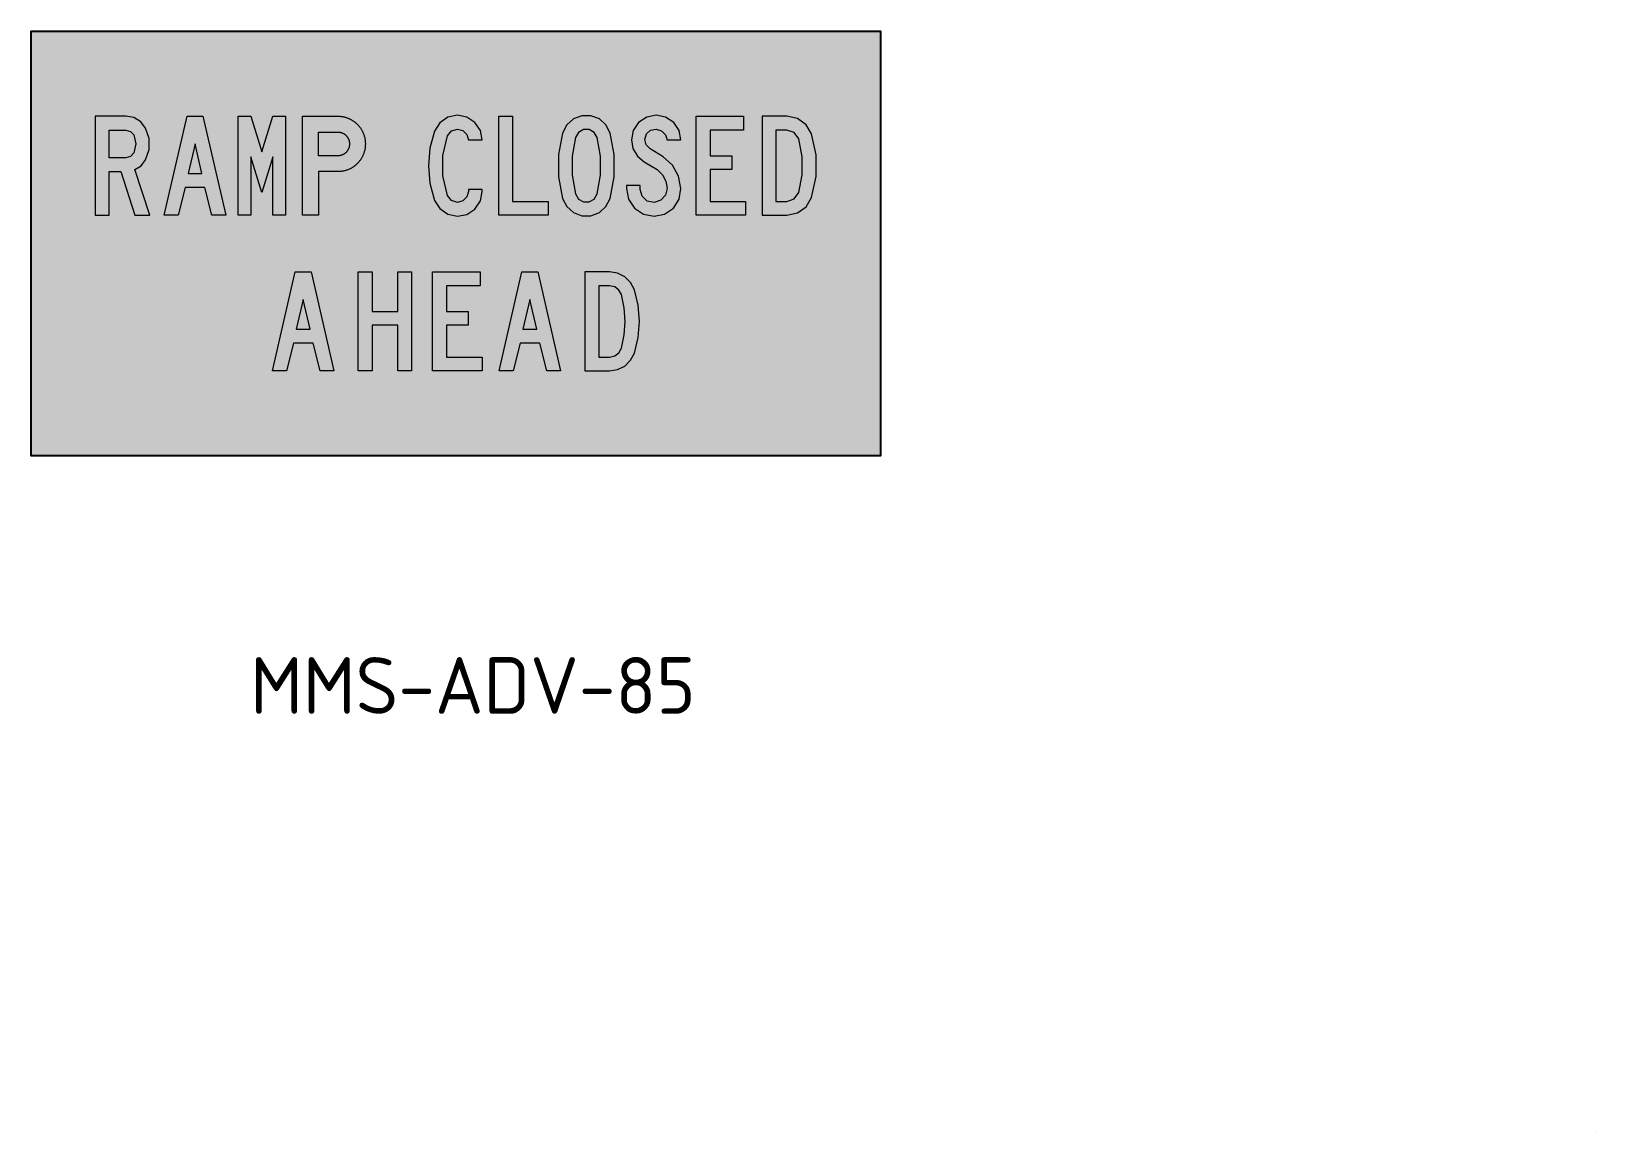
# Model space of a CAD drawing. Extents: x 138 to 359, y 73 to 229.
import ezdxf

# ---------------------------------------------------------------- set-up
doc = ezdxf.new("R2010")
doc.units = 0
for name, color, linetype in [('L25', 1, 'CONTINUOUS'), ('TBLK18', 4, 'CONTINUOUS'), ('yellow', 50, 'CONTINUOUS')]:
    doc.layers.add(name, color=color, linetype=linetype)
doc.styles.add('ISO', font='iso3098b.shx')

msp = doc.modelspace()

# ---------------------------------------------------------------- hatches: boundary and pattern name
at = {"layer": 'L25'}
h = msp.add_hatch(color=256, dxfattribs=at)
h.dxf.hatch_style = 1
h.paths.add_polyline_path([(241.61, 202.65), (245.1, 202.65), (246.6, 202.97), (247.83, 203.86), (248.6, 205.17), (249.26, 208.13), (249.26, 211.17), (248.6, 214.13), (247.83, 215.44), (246.6, 216.34), (245.1, 216.65), (241.61, 216.65)])
h.paths.add_polyline_path([(243.57, 204.61), (245.1, 204.61), (246.15, 204.96), (246.78, 205.87), (247.26, 208.37), (247.26, 210.92), (246.78, 213.43), (246.15, 214.34), (245.1, 214.69), (243.57, 214.69)], flags=16)
h.paths.add_polyline_path([(232.29, 202.65), (232.29, 216.65), (239, 216.65), (239, 214.69), (234.25, 214.69), (234.25, 211.05), (237.32, 211.05), (237.32, 209.09), (234.25, 209.09), (234.25, 204.61), (239.28, 204.61), (239.28, 202.65)])
h.paths.add_polyline_path([(220.13, 205.03), (220.71, 208.09), (220.71, 211.21), (220.13, 214.27), (219.55, 215.41), (218.61, 216.27), (217.41, 216.72), (216.14, 216.72), (214.94, 216.27), (214, 215.41), (213.42, 214.27), (212.84, 211.21), (212.84, 208.09), (213.42, 205.03), (214, 203.89), (214.94, 203.04), (216.14, 202.58), (217.41, 202.58), (218.61, 203.04), (219.55, 203.89)])
h.paths.add_polyline_path([(218.31, 205.66), (218.76, 208.31), (218.76, 210.99), (218.31, 213.64), (217.9, 214.36), (217.19, 214.77), (216.36, 214.77), (215.65, 214.36), (215.24, 213.64), (214.79, 210.99), (214.79, 208.31), (215.24, 205.66), (215.65, 204.94), (216.36, 204.52), (217.19, 204.52), (217.9, 204.94)], flags=16)
h.paths.add_polyline_path([(204.39, 202.65), (204.39, 216.65), (206.34, 216.65), (206.34, 204.61), (211.38, 204.61), (211.38, 202.65)])
h.paths.add_polyline_path([(202.05, 206.01), (202.05, 206.29), (200.1, 206.29), (200.1, 206.01), (199.89, 205.24), (199.33, 204.68), (198.56, 204.47), (197.71, 204.74), (197.16, 205.45), (196.51, 208.23), (196.51, 211.08), (197.16, 213.85), (197.71, 214.56), (198.56, 214.83), (199.33, 214.62), (199.89, 214.06), (200.1, 213.29), (202.05, 213.29), (201.8, 214.63), (201.04, 215.77), (199.9, 216.53), (198.56, 216.79), (197.2, 216.51), (196.07, 215.72), (195.34, 214.55), (194.68, 212.14), (194.45, 209.65), (194.68, 207.16), (195.34, 204.75), (196.07, 203.58), (197.2, 202.79), (198.56, 202.51), (199.9, 202.77), (201.04, 203.53), (201.8, 204.67)])
h.paths.add_polyline_path([(226.64, 214.83), (227.39, 214.59), (227.94, 214.03), (228.18, 213.29), (230.14, 213.29), (229.88, 214.63), (229.12, 215.77), (227.98, 216.53), (226.64, 216.79), (225.3, 216.53), (224.16, 215.77), (223.4, 214.63), (223.15, 213.29), (223.36, 212.06), (223.99, 210.99), (224.96, 210.21), (226.78, 209.09), (227.54, 208.37), (228.02, 207.46), (228.18, 206.43), (227.94, 205.49), (227.28, 204.78), (226.36, 204.47), (225.39, 204.66), (224.67, 205.34), (224.4, 206.29), (224.4, 206.85), (222.44, 206.85), (222.44, 206.43), (222.74, 204.93), (223.59, 203.65), (224.86, 202.8), (226.36, 202.51), (227.84, 202.81), (229.08, 203.66), (229.89, 204.94), (230.14, 206.43), (229.8, 208.17), (228.93, 209.71), (227.62, 210.91), (225.8, 212.03), (225.24, 212.59), (225.04, 213.37), (225.28, 214.13), (225.86, 214.67)])
h.paths.add_polyline_path([(157.14, 202.65), (160.36, 216.65), (162.59, 216.65), (165.82, 202.65), (163.85, 202.65), (162.88, 206.57), (160.08, 206.57), (159.1, 202.65)])
h.paths.add_polyline_path([(154.5, 210.49), (155, 211.95), (155, 213.5), (154.5, 214.97), (153.8, 215.86), (152.82, 216.44), (151.71, 216.65), (147.37, 216.65), (147.37, 202.65), (149.33, 202.65), (149.33, 208.81), (151.01, 208.81), (152.97, 202.65), (155.07, 202.65), (152.97, 209.09), (153.86, 209.65)])
h.paths.add_polyline_path([(151.71, 210.77), (149.33, 210.77), (149.33, 214.68), (151.71, 214.68), (152.37, 214.5), (152.82, 213.99), (153.11, 212.73), (152.82, 211.47), (152.37, 210.96)], flags=16)
h.paths.add_polyline_path([(161.48, 212.73), (160.5, 208.53), (162.46, 208.53)], flags=16)
h.paths.add_polyline_path([(167.56, 216.65), (169.38, 216.65), (170.92, 211.61), (172.46, 216.65), (174.28, 216.65), (174.28, 202.65), (172.46, 202.65), (172.46, 210.91), (170.92, 205.87), (169.38, 210.91), (169.38, 202.65), (167.56, 202.65)])
h.paths.add_polyline_path([(181.63, 214.41), (181.69, 214.41), (181.75, 214.4), (181.81, 214.4), (181.87, 214.39), (181.93, 214.38), (181.98, 214.37), (182.05, 214.36), (182.1, 214.34), (182.16, 214.32), (182.22, 214.3), (182.27, 214.28), (182.33, 214.26), (182.38, 214.23), (182.43, 214.2), (182.49, 214.18), (182.54, 214.14), (182.59, 214.11), (182.64, 214.07), (182.68, 214.04), (182.73, 214), (182.78, 213.96), (182.82, 213.92), (182.86, 213.87), (182.9, 213.83), (182.94, 213.78), (182.97, 213.74), (183.01, 213.69), (183.04, 213.63), (183.08, 213.59), (183.11, 213.53), (183.13, 213.48), (183.16, 213.42), (183.19, 213.37), (183.2, 213.32), (183.23, 213.26), (183.24, 213.2), (183.26, 213.15), (183.27, 213.08), (183.28, 213.03), (183.29, 212.97), (183.3, 212.91), (183.3, 212.85), (183.3, 212.79), (183.31, 212.73), (183.3, 212.67), (183.3, 212.6), (183.3, 212.55), (183.29, 212.49), (183.28, 212.43), (183.27, 212.37), (183.26, 212.31), (183.24, 212.25), (183.23, 212.19), (183.2, 212.14), (183.19, 212.08), (183.16, 212.03), (183.13, 211.97), (183.11, 211.92), (183.08, 211.87), (183.04, 211.82), (183.01, 211.77), (182.97, 211.72), (182.94, 211.67), (182.9, 211.63), (182.86, 211.58), (182.82, 211.53), (182.78, 211.49), (182.73, 211.45), (182.68, 211.41), (182.64, 211.38), (182.59, 211.35), (182.54, 211.31), (182.49, 211.28), (182.43, 211.25), (182.38, 211.22), (182.33, 211.2), (182.27, 211.18), (182.22, 211.15), (182.16, 211.13), (182.1, 211.11), (182.05, 211.1), (181.98, 211.08), (181.93, 211.07), (181.87, 211.06), (181.81, 211.06), (181.75, 211.05), (181.69, 211.05), (181.63, 211.04), (178.91, 211.04), (178.91, 214.41)], flags=16)
h.paths.add_polyline_path([(181.63, 216.65), (181.72, 216.65), (181.81, 216.65), (181.9, 216.64), (182, 216.63), (182.09, 216.62), (182.18, 216.61), (182.27, 216.59), (182.36, 216.58), (182.45, 216.57), (182.54, 216.54), (182.63, 216.52), (182.72, 216.5), (182.81, 216.47), (182.9, 216.44), (182.98, 216.41), (183.07, 216.38), (183.15, 216.34), (183.24, 216.31), (183.32, 216.27), (183.4, 216.23), (183.49, 216.18), (183.57, 216.15), (183.65, 216.1), (183.73, 216.05), (183.8, 216), (183.88, 215.95), (183.95, 215.89), (184.03, 215.84), (184.1, 215.78), (184.17, 215.72), (184.24, 215.66), (184.31, 215.6), (184.38, 215.54), (184.44, 215.47), (184.5, 215.41), (184.56, 215.34), (184.63, 215.27), (184.68, 215.19), (184.74, 215.13), (184.8, 215.05), (184.85, 214.98), (184.9, 214.9), (184.95, 214.82), (185, 214.74), (185.04, 214.66), (185.09, 214.59), (185.13, 214.5), (185.17, 214.42), (185.21, 214.33), (185.25, 214.25), (185.28, 214.16), (185.31, 214.08), (185.34, 213.99), (185.37, 213.91), (185.4, 213.82), (185.42, 213.73), (185.45, 213.64), (185.46, 213.55), (185.48, 213.46), (185.5, 213.37), (185.51, 213.28), (185.52, 213.18), (185.53, 213.09), (185.54, 213), (185.54, 212.91), (185.55, 212.82), (185.55, 212.73), (185.55, 212.63), (185.54, 212.54), (185.54, 212.45), (185.53, 212.36), (185.52, 212.27), (185.51, 212.18), (185.5, 212.09), (185.48, 212), (185.46, 211.9), (185.45, 211.81), (185.42, 211.73), (185.4, 211.64), (185.37, 211.55), (185.34, 211.46), (185.31, 211.37), (185.28, 211.29), (185.25, 211.2), (185.21, 211.12), (185.17, 211.03), (185.13, 210.95), (185.09, 210.87), (185.04, 210.79), (185, 210.71), (184.95, 210.63), (184.9, 210.55), (184.85, 210.48), (184.8, 210.4), (184.74, 210.33), (184.68, 210.26), (184.63, 210.18), (184.56, 210.12), (184.5, 210.05), (184.44, 209.98), (184.38, 209.92), (184.31, 209.85), (184.24, 209.79), (184.17, 209.73), (184.1, 209.67), (184.03, 209.62), (183.95, 209.56), (183.88, 209.51), (183.8, 209.46), (183.73, 209.4), (183.65, 209.36), (183.57, 209.31), (183.49, 209.27), (183.4, 209.22), (183.32, 209.18), (183.24, 209.14), (183.15, 209.11), (183.07, 209.07), (182.98, 209.04), (182.9, 209.01), (182.81, 208.98), (182.72, 208.96), (182.63, 208.93), (182.54, 208.91), (182.45, 208.89), (182.36, 208.88), (182.27, 208.86), (182.18, 208.84), (182.09, 208.83), (182, 208.82), (181.9, 208.81), (181.81, 208.81), (181.72, 208.81), (181.63, 208.81), (178.91, 208.81), (178.91, 202.65), (176.67, 202.65), (176.67, 216.65)])
h = msp.add_hatch(color=256, dxfattribs=at)
h.paths.add_polyline_path([(216.57, 180.65), (220.06, 180.65), (221.19, 180.83), (222.22, 181.34), (223.03, 182.15), (223.56, 183.17), (224.11, 185.38), (224.3, 187.65), (224.11, 189.92), (223.56, 192.13), (223.03, 193.15), (222.22, 193.95), (221.19, 194.47), (220.06, 194.65), (216.57, 194.65)])
h.paths.add_polyline_path([(218.53, 182.61), (220.06, 182.61), (220.79, 182.77), (221.38, 183.22), (221.74, 183.87), (222.14, 185.74), (222.28, 187.65), (222.14, 189.56), (221.74, 191.43), (221.38, 192.08), (220.79, 192.53), (220.06, 192.69), (218.53, 192.69)], flags=16)
h.paths.add_polyline_path([(204.47, 180.65), (207.68, 194.65), (209.92, 194.65), (213.14, 180.65), (211.18, 180.65), (210.2, 184.57), (207.4, 184.57), (206.42, 180.65)])
h.paths.add_polyline_path([(195.05, 180.65), (195.05, 194.65), (201.77, 194.65), (201.77, 192.69), (197.01, 192.69), (197.01, 189.05), (200.09, 189.05), (200.09, 187.09), (197.01, 187.09), (197.01, 182.61), (202.05, 182.61), (202.05, 180.65)])
h.paths.add_polyline_path([(184.53, 180.65), (184.53, 194.65), (186.49, 194.65), (186.49, 189.05), (190.13, 189.05), (190.13, 194.65), (192.09, 194.65), (192.09, 180.65), (190.13, 180.65), (190.13, 187.09), (186.49, 187.09), (186.49, 180.65)])
h.paths.add_polyline_path([(172.43, 180.65), (175.65, 194.65), (177.88, 194.65), (181.1, 180.65), (179.14, 180.65), (178.17, 184.57), (175.37, 184.57), (174.39, 180.65)])
h.paths.add_polyline_path([(207.82, 186.53), (209.78, 186.53), (208.8, 190.73)], flags=16)
h.paths.add_polyline_path([(175.79, 186.53), (177.75, 186.53), (176.77, 190.73)], flags=16)
at = {"layer": 'TBLK18', "linetype": 'Continuous', "lineweight": 0}
h = msp.add_hatch(color=256, dxfattribs=at)
edge = h.paths.add_edge_path()
edge.add_spline(control_points=[(359.34, 73.22), (359.34, 73.22), (359.34, 73.22), (359.34, 73.21), (359.34, 73.21), (359.34, 73.2), (359.34, 73.2), (359.34, 73.19), (359.34, 73.19), (359.34, 73.18), (359.34, 73.18), (359.34, 73.17), (359.34, 73.16), (359.34, 73.16), (359.34, 73.15), (359.34, 73.15), (359.34, 73.14), (359.34, 73.14), (359.35, 73.14), (359.35, 73.14), (359.35, 73.14), (359.36, 73.13), (359.36, 73.13), (359.36, 73.13), (359.37, 73.13), (359.37, 73.13), (359.38, 73.13), (359.38, 73.13), (359.38, 73.13), (359.39, 73.13), (359.39, 73.13), (359.39, 73.13), (359.4, 73.13), (359.41, 73.13), (359.4, 73.13), (359.39, 73.14), (359.39, 73.14), (359.38, 73.15), (359.38, 73.16), (359.38, 73.16), (359.37, 73.17), (359.37, 73.17), (359.36, 73.18), (359.36, 73.19), (359.36, 73.19), (359.35, 73.2), (359.35, 73.21), (359.35, 73.21), (359.35, 73.22), (359.35, 73.22), (359.34, 73.22)], knot_values=[0, 0, 0, 0, 0.054791, 0.109654, 0.164445, 0.219309, 0.2741, 0.328964, 0.383755, 0.438619, 0.49341, 0.548273, 0.603065, 0.657928, 0.71272, 0.767583, 0.822422, 0.877285, 0.915081, 0.952877, 0.990673, 1.02841, 1.066205, 1.103978, 1.141774, 1.179511, 1.217306, 1.255102, 1.292898, 1.330635, 1.368431, 1.406164, 1.44396, 1.481697, 1.557116, 1.631571, 1.705158, 1.777977, 1.850139, 1.921715, 1.992768, 2.063376, 2.133612, 2.203535, 2.273205, 2.342659, 2.411987, 2.481144, 2.550218, 2.619224, 2.619224, 2.619224, 2.619224], degree=3, periodic=0)
h = msp.add_hatch(color=256, dxfattribs=at)
edge = h.paths.add_edge_path()
edge.add_spline(control_points=[(359.34, 73.22), (359.34, 73.22), (359.34, 73.22), (359.34, 73.21), (359.34, 73.21), (359.34, 73.2), (359.34, 73.2), (359.34, 73.19), (359.34, 73.19), (359.34, 73.18), (359.34, 73.18), (359.34, 73.17), (359.34, 73.16), (359.34, 73.16), (359.34, 73.15), (359.34, 73.15), (359.34, 73.14), (359.34, 73.14), (359.35, 73.14), (359.35, 73.14), (359.35, 73.14), (359.36, 73.13), (359.36, 73.13), (359.36, 73.13), (359.37, 73.13), (359.37, 73.13), (359.38, 73.13), (359.38, 73.13), (359.38, 73.13), (359.39, 73.13), (359.39, 73.13), (359.39, 73.13), (359.4, 73.13), (359.41, 73.13), (359.4, 73.13), (359.39, 73.14), (359.39, 73.14), (359.38, 73.15), (359.38, 73.16), (359.38, 73.16), (359.37, 73.17), (359.37, 73.17), (359.36, 73.18), (359.36, 73.19), (359.36, 73.19), (359.35, 73.2), (359.35, 73.21), (359.35, 73.21), (359.35, 73.22), (359.35, 73.22), (359.34, 73.22)], knot_values=[0, 0, 0, 0, 0.054791, 0.109654, 0.164445, 0.219309, 0.2741, 0.328964, 0.383755, 0.438619, 0.49341, 0.548273, 0.603065, 0.657928, 0.71272, 0.767583, 0.822422, 0.877285, 0.915081, 0.952877, 0.990673, 1.02841, 1.066205, 1.103978, 1.141774, 1.179511, 1.217306, 1.255102, 1.292898, 1.330635, 1.368431, 1.406164, 1.44396, 1.481697, 1.557116, 1.631571, 1.705158, 1.777977, 1.850139, 1.921715, 1.992768, 2.063376, 2.133612, 2.203535, 2.273205, 2.342659, 2.411987, 2.481144, 2.550218, 2.619224, 2.619224, 2.619224, 2.619224], degree=3, periodic=0)
h = msp.add_hatch(color=256, dxfattribs=at)
edge = h.paths.add_edge_path()
edge.add_spline(control_points=[(359.34, 73.22), (359.34, 73.22), (359.34, 73.22), (359.34, 73.21), (359.34, 73.21), (359.34, 73.2), (359.34, 73.2), (359.34, 73.19), (359.34, 73.19), (359.34, 73.18), (359.34, 73.18), (359.34, 73.17), (359.34, 73.16), (359.34, 73.16), (359.34, 73.15), (359.34, 73.15), (359.34, 73.14), (359.34, 73.14), (359.35, 73.14), (359.35, 73.14), (359.35, 73.14), (359.36, 73.13), (359.36, 73.13), (359.36, 73.13), (359.37, 73.13), (359.37, 73.13), (359.38, 73.13), (359.38, 73.13), (359.38, 73.13), (359.39, 73.13), (359.39, 73.13), (359.39, 73.13), (359.4, 73.13), (359.41, 73.13), (359.4, 73.13), (359.39, 73.14), (359.39, 73.14), (359.38, 73.15), (359.38, 73.16), (359.38, 73.16), (359.37, 73.17), (359.37, 73.17), (359.36, 73.18), (359.36, 73.19), (359.36, 73.19), (359.35, 73.2), (359.35, 73.21), (359.35, 73.21), (359.35, 73.22), (359.35, 73.22), (359.34, 73.22)], knot_values=[0, 0, 0, 0, 0.054791, 0.109654, 0.164445, 0.219309, 0.2741, 0.328964, 0.383755, 0.438619, 0.49341, 0.548273, 0.603065, 0.657928, 0.71272, 0.767583, 0.822422, 0.877285, 0.915081, 0.952877, 0.990673, 1.02841, 1.066205, 1.103978, 1.141774, 1.179511, 1.217306, 1.255102, 1.292898, 1.330635, 1.368431, 1.406164, 1.44396, 1.481697, 1.557116, 1.631571, 1.705158, 1.777977, 1.850139, 1.921715, 1.992768, 2.063376, 2.133612, 2.203535, 2.273205, 2.342659, 2.411987, 2.481144, 2.550218, 2.619224, 2.619224, 2.619224, 2.619224], degree=3, periodic=0)
h = msp.add_hatch(color=256, dxfattribs=at)
edge = h.paths.add_edge_path()
edge.add_spline(control_points=[(359.34, 73.22), (359.34, 73.22), (359.34, 73.22), (359.34, 73.21), (359.34, 73.21), (359.34, 73.2), (359.34, 73.2), (359.34, 73.19), (359.34, 73.19), (359.34, 73.18), (359.34, 73.18), (359.34, 73.17), (359.34, 73.16), (359.34, 73.16), (359.34, 73.15), (359.34, 73.15), (359.34, 73.14), (359.34, 73.14), (359.35, 73.14), (359.35, 73.14), (359.35, 73.14), (359.36, 73.13), (359.36, 73.13), (359.36, 73.13), (359.37, 73.13), (359.37, 73.13), (359.38, 73.13), (359.38, 73.13), (359.38, 73.13), (359.39, 73.13), (359.39, 73.13), (359.39, 73.13), (359.4, 73.13), (359.41, 73.13), (359.4, 73.13), (359.39, 73.14), (359.39, 73.14), (359.38, 73.15), (359.38, 73.16), (359.38, 73.16), (359.37, 73.17), (359.37, 73.17), (359.36, 73.18), (359.36, 73.19), (359.36, 73.19), (359.35, 73.2), (359.35, 73.21), (359.35, 73.21), (359.35, 73.22), (359.35, 73.22), (359.34, 73.22)], knot_values=[0, 0, 0, 0, 0.054791, 0.109654, 0.164445, 0.219309, 0.2741, 0.328964, 0.383755, 0.438619, 0.49341, 0.548273, 0.603065, 0.657928, 0.71272, 0.767583, 0.822422, 0.877285, 0.915081, 0.952877, 0.990673, 1.02841, 1.066205, 1.103978, 1.141774, 1.179511, 1.217306, 1.255102, 1.292898, 1.330635, 1.368431, 1.406164, 1.44396, 1.481697, 1.557116, 1.631571, 1.705158, 1.777977, 1.850139, 1.921715, 1.992768, 2.063376, 2.133612, 2.203535, 2.273205, 2.342659, 2.411987, 2.481144, 2.550218, 2.619224, 2.619224, 2.619224, 2.619224], degree=3, periodic=0)
h = msp.add_hatch(color=256, dxfattribs=at)
edge = h.paths.add_edge_path()
edge.add_spline(control_points=[(359.34, 73.22), (359.34, 73.22), (359.34, 73.22), (359.34, 73.21), (359.34, 73.21), (359.34, 73.2), (359.34, 73.2), (359.34, 73.19), (359.34, 73.19), (359.34, 73.18), (359.34, 73.18), (359.34, 73.17), (359.34, 73.16), (359.34, 73.16), (359.34, 73.15), (359.34, 73.15), (359.34, 73.14), (359.34, 73.14), (359.35, 73.14), (359.35, 73.14), (359.35, 73.14), (359.36, 73.13), (359.36, 73.13), (359.36, 73.13), (359.37, 73.13), (359.37, 73.13), (359.38, 73.13), (359.38, 73.13), (359.38, 73.13), (359.39, 73.13), (359.39, 73.13), (359.39, 73.13), (359.4, 73.13), (359.41, 73.13), (359.4, 73.13), (359.39, 73.14), (359.39, 73.14), (359.38, 73.15), (359.38, 73.16), (359.38, 73.16), (359.37, 73.17), (359.37, 73.17), (359.36, 73.18), (359.36, 73.19), (359.36, 73.19), (359.35, 73.2), (359.35, 73.21), (359.35, 73.21), (359.35, 73.22), (359.35, 73.22), (359.34, 73.22)], knot_values=[0, 0, 0, 0, 0.054791, 0.109654, 0.164445, 0.219309, 0.2741, 0.328964, 0.383755, 0.438619, 0.49341, 0.548273, 0.603065, 0.657928, 0.71272, 0.767583, 0.822422, 0.877285, 0.915081, 0.952877, 0.990673, 1.02841, 1.066205, 1.103978, 1.141774, 1.179511, 1.217306, 1.255102, 1.292898, 1.330635, 1.368431, 1.406164, 1.44396, 1.481697, 1.557116, 1.631571, 1.705158, 1.777977, 1.850139, 1.921715, 1.992768, 2.063376, 2.133612, 2.203535, 2.273205, 2.342659, 2.411987, 2.481144, 2.550218, 2.619224, 2.619224, 2.619224, 2.619224], degree=3, periodic=0)
h = msp.add_hatch(color=256, dxfattribs=at)
edge = h.paths.add_edge_path()
edge.add_spline(control_points=[(359.34, 73.22), (359.34, 73.22), (359.34, 73.22), (359.34, 73.21), (359.34, 73.21), (359.34, 73.2), (359.34, 73.2), (359.34, 73.19), (359.34, 73.19), (359.34, 73.18), (359.34, 73.18), (359.34, 73.17), (359.34, 73.16), (359.34, 73.16), (359.34, 73.15), (359.34, 73.15), (359.34, 73.14), (359.34, 73.14), (359.35, 73.14), (359.35, 73.14), (359.35, 73.14), (359.36, 73.13), (359.36, 73.13), (359.36, 73.13), (359.37, 73.13), (359.37, 73.13), (359.38, 73.13), (359.38, 73.13), (359.38, 73.13), (359.39, 73.13), (359.39, 73.13), (359.39, 73.13), (359.4, 73.13), (359.41, 73.13), (359.4, 73.13), (359.39, 73.14), (359.39, 73.14), (359.38, 73.15), (359.38, 73.16), (359.38, 73.16), (359.37, 73.17), (359.37, 73.17), (359.36, 73.18), (359.36, 73.19), (359.36, 73.19), (359.35, 73.2), (359.35, 73.21), (359.35, 73.21), (359.35, 73.22), (359.35, 73.22), (359.34, 73.22)], knot_values=[0, 0, 0, 0, 0.054791, 0.109654, 0.164445, 0.219309, 0.2741, 0.328964, 0.383755, 0.438619, 0.49341, 0.548273, 0.603065, 0.657928, 0.71272, 0.767583, 0.822422, 0.877285, 0.915081, 0.952877, 0.990673, 1.02841, 1.066205, 1.103978, 1.141774, 1.179511, 1.217306, 1.255102, 1.292898, 1.330635, 1.368431, 1.406164, 1.44396, 1.481697, 1.557116, 1.631571, 1.705158, 1.777977, 1.850139, 1.921715, 1.992768, 2.063376, 2.133612, 2.203535, 2.273205, 2.342659, 2.411987, 2.481144, 2.550218, 2.619224, 2.619224, 2.619224, 2.619224], degree=3, periodic=0)
h = msp.add_hatch(color=256, dxfattribs=at)
edge = h.paths.add_edge_path()
edge.add_spline(control_points=[(359.34, 73.22), (359.34, 73.22), (359.34, 73.22), (359.34, 73.21), (359.34, 73.21), (359.34, 73.2), (359.34, 73.2), (359.34, 73.19), (359.34, 73.19), (359.34, 73.18), (359.34, 73.18), (359.34, 73.17), (359.34, 73.16), (359.34, 73.16), (359.34, 73.15), (359.34, 73.15), (359.34, 73.14), (359.34, 73.14), (359.35, 73.14), (359.35, 73.14), (359.35, 73.14), (359.36, 73.13), (359.36, 73.13), (359.36, 73.13), (359.37, 73.13), (359.37, 73.13), (359.38, 73.13), (359.38, 73.13), (359.38, 73.13), (359.39, 73.13), (359.39, 73.13), (359.39, 73.13), (359.4, 73.13), (359.41, 73.13), (359.4, 73.13), (359.39, 73.14), (359.39, 73.14), (359.38, 73.15), (359.38, 73.16), (359.38, 73.16), (359.37, 73.17), (359.37, 73.17), (359.36, 73.18), (359.36, 73.19), (359.36, 73.19), (359.35, 73.2), (359.35, 73.21), (359.35, 73.21), (359.35, 73.22), (359.35, 73.22), (359.34, 73.22)], knot_values=[0, 0, 0, 0, 0.054791, 0.109654, 0.164445, 0.219309, 0.2741, 0.328964, 0.383755, 0.438619, 0.49341, 0.548273, 0.603065, 0.657928, 0.71272, 0.767583, 0.822422, 0.877285, 0.915081, 0.952877, 0.990673, 1.02841, 1.066205, 1.103978, 1.141774, 1.179511, 1.217306, 1.255102, 1.292898, 1.330635, 1.368431, 1.406164, 1.44396, 1.481697, 1.557116, 1.631571, 1.705158, 1.777977, 1.850139, 1.921715, 1.992768, 2.063376, 2.133612, 2.203535, 2.273205, 2.342659, 2.411987, 2.481144, 2.550218, 2.619224, 2.619224, 2.619224, 2.619224], degree=3, periodic=0)
h = msp.add_hatch(color=256, dxfattribs=at)
edge = h.paths.add_edge_path()
edge.add_spline(control_points=[(359.34, 73.22), (359.34, 73.22), (359.34, 73.22), (359.34, 73.21), (359.34, 73.21), (359.34, 73.2), (359.34, 73.2), (359.34, 73.19), (359.34, 73.19), (359.34, 73.18), (359.34, 73.18), (359.34, 73.17), (359.34, 73.16), (359.34, 73.16), (359.34, 73.15), (359.34, 73.15), (359.34, 73.14), (359.34, 73.14), (359.35, 73.14), (359.35, 73.14), (359.35, 73.14), (359.36, 73.13), (359.36, 73.13), (359.36, 73.13), (359.37, 73.13), (359.37, 73.13), (359.38, 73.13), (359.38, 73.13), (359.38, 73.13), (359.39, 73.13), (359.39, 73.13), (359.39, 73.13), (359.4, 73.13), (359.41, 73.13), (359.4, 73.13), (359.39, 73.14), (359.39, 73.14), (359.38, 73.15), (359.38, 73.16), (359.38, 73.16), (359.37, 73.17), (359.37, 73.17), (359.36, 73.18), (359.36, 73.19), (359.36, 73.19), (359.35, 73.2), (359.35, 73.21), (359.35, 73.21), (359.35, 73.22), (359.35, 73.22), (359.34, 73.22)], knot_values=[0, 0, 0, 0, 0.054791, 0.109654, 0.164445, 0.219309, 0.2741, 0.328964, 0.383755, 0.438619, 0.49341, 0.548273, 0.603065, 0.657928, 0.71272, 0.767583, 0.822422, 0.877285, 0.915081, 0.952877, 0.990673, 1.02841, 1.066205, 1.103978, 1.141774, 1.179511, 1.217306, 1.255102, 1.292898, 1.330635, 1.368431, 1.406164, 1.44396, 1.481697, 1.557116, 1.631571, 1.705158, 1.777977, 1.850139, 1.921715, 1.992768, 2.063376, 2.133612, 2.203535, 2.273205, 2.342659, 2.411987, 2.481144, 2.550218, 2.619224, 2.619224, 2.619224, 2.619224], degree=3, periodic=0)
at = {"layer": 'yellow'}
h = msp.add_hatch(color=256, dxfattribs=at)
h.dxf.hatch_style = 1
h.paths.add_polyline_path([(198.34, 168.65), (138.34, 168.65), (138.34, 228.65), (198.34, 228.65), (258.34, 228.65), (258.34, 168.65)])

# ---------------------------------------------------------------- linework, layer by layer
at = {"layer": 'L25'}
for points in [[(198.34, 168.65), (138.34, 168.65), (138.34, 228.65), (198.34, 228.65)], [(198.34, 228.65), (258.34, 228.65), (258.34, 168.65), (198.34, 168.65)]]:
    msp.add_lwpolyline(points, dxfattribs=at)
at = {"layer": 'L25', "lineweight": 0}
for points in [[(154.5, 210.49), (155, 211.95), (155, 213.5), (154.5, 214.97), (153.8, 215.86), (152.82, 216.44), (151.71, 216.65), (147.37, 216.65), (147.37, 202.65), (149.33, 202.65), (149.33, 208.81), (151.01, 208.81), (152.97, 202.65), (155.07, 202.65), (152.97, 209.09), (153.86, 209.65)], [(157.14, 202.65), (160.36, 216.65), (162.59, 216.65), (165.82, 202.65), (163.85, 202.65), (162.88, 206.57), (160.08, 206.57), (159.1, 202.65), (157.14, 202.65)], [(167.56, 216.65), (169.38, 216.65), (170.92, 211.61), (172.46, 216.65), (174.28, 216.65), (174.28, 202.65), (172.46, 202.65), (172.46, 210.91), (170.92, 205.87), (169.38, 210.91), (169.38, 202.65), (167.56, 202.65), (167.56, 216.65)], [(181.63, 216.65), (181.72, 216.65), (181.81, 216.65), (181.9, 216.64), (182, 216.63), (182.09, 216.62), (182.18, 216.61), (182.27, 216.59), (182.36, 216.58), (182.45, 216.57), (182.54, 216.54), (182.63, 216.52), (182.72, 216.5), (182.81, 216.47), (182.9, 216.44), (182.98, 216.41), (183.07, 216.38), (183.15, 216.34), (183.24, 216.31), (183.32, 216.27), (183.4, 216.23), (183.49, 216.18), (183.57, 216.15), (183.65, 216.1), (183.73, 216.05), (183.8, 216), (183.88, 215.95), (183.95, 215.89), (184.03, 215.84), (184.1, 215.78), (184.17, 215.72), (184.24, 215.66), (184.31, 215.6), (184.38, 215.54), (184.44, 215.47), (184.5, 215.41), (184.56, 215.34), (184.63, 215.27), (184.68, 215.19), (184.74, 215.13), (184.8, 215.05), (184.85, 214.98), (184.9, 214.9), (184.95, 214.82), (185, 214.74), (185.04, 214.66), (185.09, 214.59), (185.13, 214.5), (185.17, 214.42), (185.21, 214.33), (185.25, 214.25), (185.28, 214.16), (185.31, 214.08), (185.34, 213.99), (185.37, 213.91), (185.4, 213.82), (185.42, 213.73), (185.45, 213.64), (185.46, 213.55), (185.48, 213.46), (185.5, 213.37), (185.51, 213.28), (185.52, 213.18), (185.53, 213.09), (185.54, 213), (185.54, 212.91), (185.55, 212.82), (185.55, 212.73), (185.55, 212.63), (185.54, 212.54), (185.54, 212.45), (185.53, 212.36), (185.52, 212.27), (185.51, 212.18), (185.5, 212.09), (185.48, 212), (185.46, 211.9), (185.45, 211.81), (185.42, 211.73), (185.4, 211.64), (185.37, 211.55), (185.34, 211.46), (185.31, 211.37), (185.28, 211.29), (185.25, 211.2), (185.21, 211.12), (185.17, 211.03), (185.13, 210.95), (185.09, 210.87), (185.04, 210.79), (185, 210.71), (184.95, 210.63), (184.9, 210.55), (184.85, 210.48), (184.8, 210.4), (184.74, 210.33), (184.68, 210.26), (184.63, 210.18), (184.56, 210.12), (184.5, 210.05), (184.44, 209.98), (184.38, 209.92), (184.31, 209.85), (184.24, 209.79), (184.17, 209.73), (184.1, 209.67), (184.03, 209.62), (183.95, 209.56), (183.88, 209.51), (183.8, 209.46), (183.73, 209.4), (183.65, 209.36), (183.57, 209.31), (183.49, 209.27), (183.4, 209.22), (183.32, 209.18), (183.24, 209.14), (183.15, 209.11), (183.07, 209.07), (182.98, 209.04), (182.9, 209.01), (182.81, 208.98), (182.72, 208.96), (182.63, 208.93), (182.54, 208.91), (182.45, 208.89), (182.36, 208.88), (182.27, 208.86), (182.18, 208.84), (182.09, 208.83), (182, 208.82), (181.9, 208.81), (181.81, 208.81), (181.72, 208.81), (181.63, 208.81), (178.91, 208.81), (178.91, 202.65), (176.67, 202.65), (176.67, 216.65)], [(202.05, 206.01), (202.05, 206.29), (200.1, 206.29), (200.1, 206.01), (199.89, 205.24), (199.33, 204.68), (198.56, 204.47), (197.71, 204.74), (197.16, 205.45), (196.51, 208.23), (196.51, 211.08), (197.16, 213.85), (197.71, 214.56), (198.56, 214.83), (199.33, 214.62), (199.89, 214.06), (200.1, 213.29), (202.05, 213.29), (201.8, 214.63), (201.04, 215.77), (199.9, 216.53), (198.56, 216.79), (197.2, 216.51), (196.07, 215.72), (195.34, 214.55), (194.68, 212.14), (194.45, 209.65), (194.68, 207.16), (195.34, 204.75), (196.07, 203.58), (197.2, 202.79), (198.56, 202.51), (199.9, 202.77), (201.04, 203.53), (201.8, 204.67)], [(204.39, 202.65), (204.39, 216.65), (206.34, 216.65), (206.34, 204.61), (211.38, 204.61), (211.38, 202.65), (204.39, 202.65)], [(220.13, 205.03), (220.71, 208.09), (220.71, 211.21), (220.13, 214.27), (219.55, 215.41), (218.61, 216.27), (217.41, 216.72), (216.14, 216.72), (214.94, 216.27), (214, 215.41), (213.42, 214.27), (212.84, 211.21), (212.84, 208.09), (213.42, 205.03), (214, 203.89), (214.94, 203.04), (216.14, 202.58), (217.41, 202.58), (218.61, 203.04), (219.55, 203.89), (220.13, 205.03)], [(226.64, 214.83), (227.39, 214.59), (227.94, 214.03), (228.18, 213.29), (230.14, 213.29), (229.88, 214.63), (229.12, 215.77), (227.98, 216.53), (226.64, 216.79), (225.3, 216.53), (224.16, 215.77), (223.4, 214.63), (223.15, 213.29), (223.36, 212.06), (223.99, 210.99), (224.96, 210.21), (226.78, 209.09), (227.54, 208.37), (228.02, 207.46), (228.18, 206.43), (227.94, 205.49), (227.28, 204.78), (226.36, 204.47), (225.39, 204.66), (224.67, 205.34), (224.4, 206.29), (224.4, 206.85), (222.44, 206.85), (222.44, 206.43), (222.74, 204.93), (223.59, 203.65), (224.86, 202.8), (226.36, 202.51), (227.84, 202.81), (229.08, 203.66), (229.89, 204.94), (230.14, 206.43), (229.8, 208.17), (228.93, 209.71), (227.62, 210.91), (225.8, 212.03), (225.24, 212.59), (225.04, 213.37), (225.28, 214.13), (225.86, 214.67)], [(232.29, 202.65), (232.29, 216.65), (239, 216.65), (239, 214.69), (234.25, 214.69), (234.25, 211.05), (237.32, 211.05), (237.32, 209.09), (234.25, 209.09), (234.25, 204.61), (239.28, 204.61), (239.28, 202.65), (232.29, 202.65)], [(241.61, 202.65), (245.1, 202.65), (246.6, 202.97), (247.83, 203.86), (248.6, 205.17), (249.26, 208.13), (249.26, 211.17), (248.6, 214.13), (247.83, 215.44), (246.6, 216.34), (245.1, 216.65), (241.61, 216.65), (241.61, 202.65)], [(151.71, 210.77), (149.33, 210.77), (149.33, 214.68), (151.71, 214.68), (152.37, 214.5), (152.82, 213.99), (153.11, 212.73), (152.82, 211.47), (152.37, 210.96)], [(218.31, 205.66), (218.76, 208.31), (218.76, 210.99), (218.31, 213.64), (217.9, 214.36), (217.19, 214.77), (216.36, 214.77), (215.65, 214.36), (215.24, 213.64), (214.79, 210.99), (214.79, 208.31), (215.24, 205.66), (215.65, 204.94), (216.36, 204.52), (217.19, 204.52), (217.9, 204.94), (218.31, 205.66)], [(243.57, 204.61), (245.1, 204.61), (246.15, 204.96), (246.78, 205.87), (247.26, 208.37), (247.26, 210.92), (246.78, 213.43), (246.15, 214.34), (245.1, 214.69), (243.57, 214.69), (243.57, 204.61)], [(161.48, 212.73), (160.5, 208.53), (162.46, 208.53)], [(181.63, 214.41), (181.69, 214.41), (181.75, 214.4), (181.81, 214.4), (181.87, 214.39), (181.93, 214.38), (181.98, 214.37), (182.05, 214.36), (182.1, 214.34), (182.16, 214.32), (182.22, 214.3), (182.27, 214.28), (182.33, 214.26), (182.38, 214.23), (182.43, 214.2), (182.49, 214.18), (182.54, 214.14), (182.59, 214.11), (182.64, 214.07), (182.68, 214.04), (182.73, 214), (182.78, 213.96), (182.82, 213.92), (182.86, 213.87), (182.9, 213.83), (182.94, 213.78), (182.97, 213.74), (183.01, 213.69), (183.04, 213.63), (183.08, 213.59), (183.11, 213.53), (183.13, 213.48), (183.16, 213.42), (183.19, 213.37), (183.2, 213.32), (183.23, 213.26), (183.24, 213.2), (183.26, 213.15), (183.27, 213.08), (183.28, 213.03), (183.29, 212.97), (183.3, 212.91), (183.3, 212.85), (183.3, 212.79), (183.31, 212.73), (183.3, 212.67), (183.3, 212.6), (183.3, 212.55), (183.29, 212.49), (183.28, 212.43), (183.27, 212.37), (183.26, 212.31), (183.24, 212.25), (183.23, 212.19), (183.2, 212.14), (183.19, 212.08), (183.16, 212.03), (183.13, 211.97), (183.11, 211.92), (183.08, 211.87), (183.04, 211.82), (183.01, 211.77), (182.97, 211.72), (182.94, 211.67), (182.9, 211.63), (182.86, 211.58), (182.82, 211.53), (182.78, 211.49), (182.73, 211.45), (182.68, 211.41), (182.64, 211.38), (182.59, 211.35), (182.54, 211.31), (182.49, 211.28), (182.43, 211.25), (182.38, 211.22), (182.33, 211.2), (182.27, 211.18), (182.22, 211.15), (182.16, 211.13), (182.1, 211.11), (182.05, 211.1), (181.98, 211.08), (181.93, 211.07), (181.87, 211.06), (181.81, 211.06), (181.75, 211.05), (181.69, 211.05), (181.63, 211.04), (178.91, 211.04), (178.91, 214.41)], [(172.43, 180.65), (175.65, 194.65), (177.88, 194.65), (181.1, 180.65), (179.14, 180.65), (178.17, 184.57), (175.37, 184.57), (174.39, 180.65), (172.43, 180.65)], [(184.53, 180.65), (184.53, 194.65), (186.49, 194.65), (186.49, 189.05), (190.13, 189.05), (190.13, 194.65), (192.09, 194.65), (192.09, 180.65), (190.13, 180.65), (190.13, 187.09), (186.49, 187.09), (186.49, 180.65), (184.53, 180.65)], [(195.05, 180.65), (195.05, 194.65), (201.77, 194.65), (201.77, 192.69), (197.01, 192.69), (197.01, 189.05), (200.09, 189.05), (200.09, 187.09), (197.01, 187.09), (197.01, 182.61), (202.05, 182.61), (202.05, 180.65), (195.05, 180.65)], [(204.47, 180.65), (207.68, 194.65), (209.92, 194.65), (213.14, 180.65), (211.18, 180.65), (210.2, 184.57), (207.4, 184.57), (206.42, 180.65), (204.47, 180.65)], [(216.57, 180.65), (220.06, 180.65), (221.19, 180.83), (222.22, 181.34), (223.03, 182.15), (223.56, 183.17), (224.11, 185.38), (224.3, 187.65), (224.11, 189.92), (223.56, 192.13), (223.03, 193.15), (222.22, 193.95), (221.19, 194.47), (220.06, 194.65), (216.57, 194.65), (216.57, 180.65)], [(218.53, 182.61), (220.06, 182.61), (220.79, 182.77), (221.38, 183.22), (221.74, 183.87), (222.14, 185.74), (222.28, 187.65), (222.14, 189.56), (221.74, 191.43), (221.38, 192.08), (220.79, 192.53), (220.06, 192.69), (218.53, 192.69), (218.53, 182.61)], [(175.79, 186.53), (177.75, 186.53), (176.77, 190.73)], [(207.82, 186.53), (209.78, 186.53), (208.8, 190.73)]]:
    msp.add_lwpolyline(points, close=True, dxfattribs=at)

# ---------------------------------------------------------------- texts
at = {"layer": 'yellow', "insert": (169.28, 140.2), "char_height": 8, "width": 49.9993, "attachment_point": 1, "style": 'ISO'}
msp.add_mtext('{\\C3;MMS-ADV-85}', dxfattribs=at)

doc.saveas('drawing.dxf')
